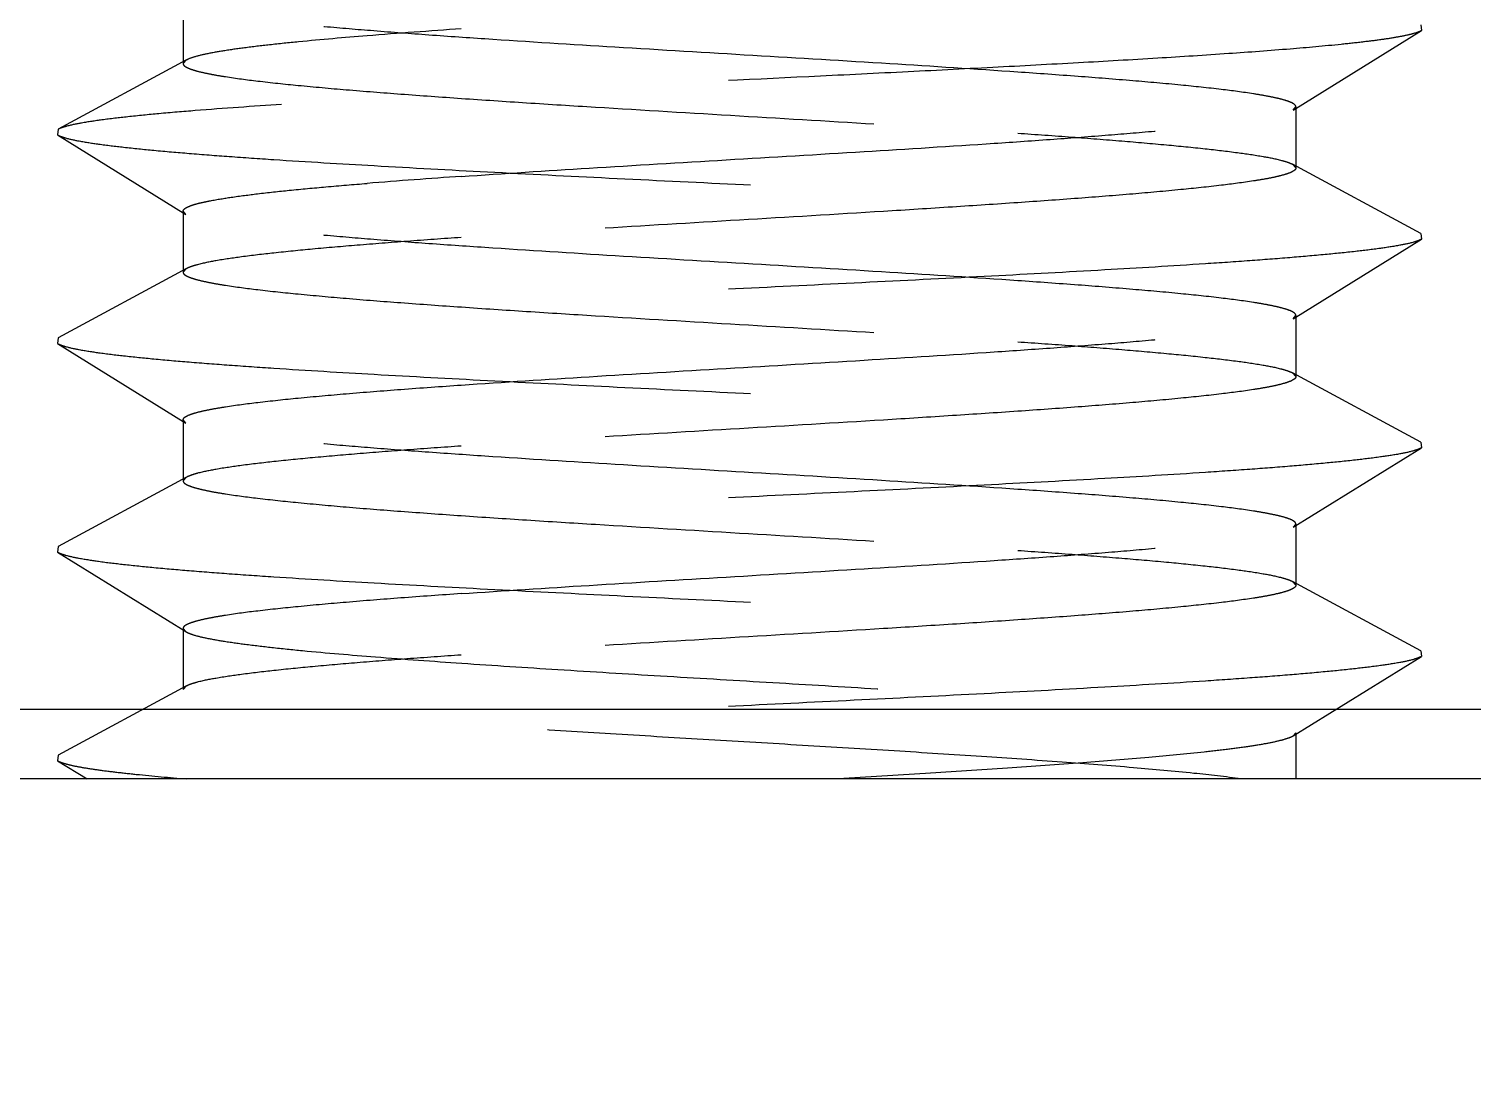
# Model space of a CAD drawing. Header units: inches. Extents: x 1246 to 1707, y -383 to -57.
# Drawn here: x 1404.256 to 1406.331, y -301.819 to -300.307 of the extents above; entities that cross this region are included whole.
import ezdxf

# ---------------------------------------------------------------- set-up
doc = ezdxf.new("R2010")
doc.units = ezdxf.units.IN
doc.header["$LTSCALE"] = 10
doc.header["$MEASUREMENT"] = 0
doc.linetypes.add('CENTER', pattern=[0.6, 0.375, -0.075, 0.075, -0.075])
doc.linetypes.add('HIDDEN', pattern=[0.2, 0.1, -0.1])
doc.layers.get('0').update_dxf_attribs({"linetype": 'CONTINUOUS'})
doc.layers.add('DEFAULT_2', color=8, linetype='HIDDEN')

msp = doc.modelspace()

# ---------------------------------------------------------------- linework, layer by layer
at = {"color": 7, "linetype": 'Continuous'}
for p, q in [((1407.378, -301.286), (1403.178, -301.286)), ((1407.278, -301.386), (1403.278, -301.386))]:
    msp.add_line(p, q, dxfattribs=at)
at = {"linetype": 'CENTER'}
msp.add_arc((1478.7792, -1654.6488), 1356.7628, 83.2637115, 96.7362885, dxfattribs=at)
at = {"layer": 'DEFAULT_2', "color": 8, "linetype": 'HIDDEN'}
for p, q in [((1404.478, -300.2696), (1404.478, -300.3574)), ((1406.2576, -300.3017), (1406.2585, -300.3098)), ((1406.0743, -300.4242), (1406.2585, -300.3098)), ((1404.4829, -300.3521), (1404.2985, -300.4517)), ((1404.4829, -300.3521), (1404.478, -300.3574)), ((1406.0743, -300.4242), (1406.078, -300.4196)), ((1406.078, -300.4196), (1406.078, -300.5074)), ((1404.2985, -300.4517), (1404.2975, -300.4598)), ((1404.2975, -300.4598), (1404.4817, -300.5742)), ((1406.2576, -300.6017), (1406.0731, -300.5021)), ((1406.0731, -300.5021), (1406.078, -300.5074)), ((1404.478, -300.5696), (1404.478, -300.6574)), ((1404.4817, -300.5742), (1404.478, -300.5696)), ((1406.0743, -300.7242), (1406.2585, -300.6098)), ((1406.2576, -300.6017), (1406.2585, -300.6098)), ((1404.4829, -300.6521), (1404.2985, -300.7517)), ((1404.4829, -300.6521), (1404.478, -300.6574)), ((1406.0743, -300.7242), (1406.078, -300.7196)), ((1406.078, -300.7196), (1406.078, -300.8074)), ((1404.2985, -300.7517), (1404.2975, -300.7598)), ((1404.2975, -300.7598), (1404.4817, -300.8742)), ((1406.2576, -300.9017), (1406.0731, -300.8021)), ((1406.0731, -300.8021), (1406.078, -300.8074)), ((1404.478, -300.8696), (1404.478, -300.9574)), ((1404.4817, -300.8742), (1404.478, -300.8696)), ((1406.2576, -300.9017), (1406.2585, -300.9098)), ((1406.0743, -301.0242), (1406.2585, -300.9098)), ((1404.4829, -300.9521), (1404.2985, -301.0517)), ((1404.4829, -300.9521), (1404.478, -300.9574)), ((1406.0743, -301.0242), (1406.078, -301.0196)), ((1406.078, -301.0196), (1406.078, -301.1074)), ((1404.2985, -301.0517), (1404.2975, -301.0598)), ((1404.2975, -301.0598), (1404.4817, -301.1742)), ((1406.2576, -301.2017), (1406.0731, -301.1021)), ((1406.0731, -301.1021), (1406.078, -301.1074)), ((1404.478, -301.1696), (1404.478, -301.2574)), ((1404.478, -301.1696), (1404.4817, -301.1742)), ((1406.0743, -301.3242), (1406.2585, -301.2098)), ((1406.2576, -301.2017), (1406.2585, -301.2098)), ((1404.4829, -301.2521), (1404.2985, -301.3517)), ((1404.478, -301.2574), (1404.4829, -301.2521)), ((1406.078, -301.3196), (1406.0743, -301.3242)), ((1406.078, -301.3196), (1406.078, -301.386)), ((1404.2985, -301.3517), (1404.2975, -301.3598)), ((1404.2975, -301.3598), (1404.3398, -301.386))]:
    msp.add_line(p, q, dxfattribs=at)
for centre, radius, start, end in [((1405.7582, -313.1366), 12.8594, 93.92475, 94.53022), ((1405.6474, -311.8497), 11.3562, 93.88467, 94.5703)]:
    msp.add_arc(centre, radius, start, end, dxfattribs=at)
for points, knots in [([(1405.678, -300.3696), (1405.6168, -300.3654), (1405.4899, -300.3572), (1405.2969, -300.3457), (1405.1026, -300.3341), (1404.9456, -300.3243), (1404.8284, -300.3162), (1404.7501, -300.3103), (1404.68, -300.3044), (1404.6192, -300.2985), (1404.5687, -300.2927), (1404.5334, -300.2877), (1404.5109, -300.2834), (1404.4984, -300.2805), (1404.4889, -300.2776), (1404.4837, -300.2754), (1404.4817, -300.2742)], [0, 0, 0, 0, 0.153216, 0.317579, 0.482941, 0.639062, 0.710608, 0.77631, 0.835153, 0.886235, 0.928776, 0.962154, 0.975263, 0.985935, 0.994162, 1, 1, 1, 1]), ([(1404.7425, -300.3174), (1404.7096, -300.32), (1404.6628, -300.324), (1404.6041, -300.3301), (1404.5681, -300.3344), (1404.538, -300.3386), (1404.5139, -300.3428), (1404.4961, -300.347), (1404.4865, -300.3502), (1404.4829, -300.3521)], [0, 0, 0, 0, 0.377008, 0.53654, 0.674916, 0.791104, 0.884299, 0.95393, 1, 1, 1, 1]), ([(1406.2585, -300.3098), (1406.2562, -300.3113), (1406.2494, -300.3137), (1406.237, -300.3169), (1406.2199, -300.3201), (1406.1983, -300.3234), (1406.1722, -300.3266), (1406.129, -300.3313), (1406.0649, -300.337), (1405.9769, -300.3435), (1405.8755, -300.35), (1405.7624, -300.3565), (1405.6401, -300.3631), (1405.5107, -300.3697), (1405.3315, -300.3785), (1405.1093, -300.3892), (1404.8567, -300.4019), (1404.6949, -300.4111), (1404.6196, -300.4161)], [0, 0, 0, 0, 0.005115, 0.012939, 0.023519, 0.036836, 0.052837, 0.071457, 0.116194, 0.170212, 0.23248, 0.301802, 0.376848, 0.456172, 0.538246, 0.704294, 0.862243, 1, 1, 1, 1]), ([(1404.478, -300.3574), (1404.478, -300.3586), (1404.4794, -300.3605), (1404.482, -300.3622), (1404.4866, -300.3645), (1404.4944, -300.3672), (1404.5063, -300.3702), (1404.5215, -300.3733), (1404.5481, -300.3777), (1404.5891, -300.3831), (1404.6469, -300.3891), (1404.7155, -300.3953), (1404.7938, -300.4014), (1404.8803, -300.4076), (1404.9736, -300.4138), (1405.1069, -300.4222), (1405.278, -300.4324), (1405.4804, -300.4445), (1405.6137, -300.4529), (1405.678, -300.4574)], [0, 0, 0, 0, 0.002951, 0.005144, 0.007939, 0.015462, 0.025642, 0.03849, 0.053982, 0.092662, 0.141093, 0.198474, 0.263842, 0.336094, 0.413999, 0.496234, 0.668047, 0.83985, 1, 1, 1, 1]), ([(1406.078, -300.4196), (1406.078, -300.4184), (1406.0766, -300.4165), (1406.074, -300.4147), (1406.0695, -300.4124), (1406.0616, -300.4097), (1406.0497, -300.4067), (1406.0345, -300.4037), (1406.0079, -300.3992), (1405.9669, -300.3939), (1405.9091, -300.3878), (1405.8405, -300.3817), (1405.7622, -300.3755), (1405.707, -300.3716), (1405.678, -300.3696)], [0, 0, 0, 0, 0.008794, 0.015336, 0.023669, 0.046074, 0.076376, 0.114625, 0.160724, 0.275828, 0.419909, 0.590602, 0.785143, 1, 1, 1, 1]), ([(1404.6196, -300.4161), (1404.5782, -300.4188), (1404.5194, -300.4229), (1404.4456, -300.4291), (1404.4009, -300.4335), (1404.3637, -300.4378), (1404.3346, -300.4422), (1404.3154, -300.4459), (1404.3043, -300.4492), (1404.3001, -300.4508), (1404.2985, -300.4517)], [0, 0, 0, 0, 0.384794, 0.546474, 0.685732, 0.801441, 0.892708, 0.958874, 0.982525, 1, 1, 1, 1]), ([(1404.878, -300.5196), (1404.9392, -300.5154), (1405.0661, -300.5072), (1405.2592, -300.4957), (1405.4534, -300.4841), (1405.6105, -300.4743), (1405.7277, -300.4662), (1405.806, -300.4603), (1405.876, -300.4544), (1405.9368, -300.4485), (1405.9873, -300.4427), (1406.0227, -300.4377), (1406.0451, -300.4334), (1406.0576, -300.4305), (1406.0671, -300.4276), (1406.0723, -300.4254), (1406.0743, -300.4242)], [0, 0, 0, 0, 0.153217, 0.317576, 0.482929, 0.639051, 0.710601, 0.776305, 0.835152, 0.886229, 0.928771, 0.962153, 0.97526, 0.985931, 0.994163, 1, 1, 1, 1]), ([(1404.2975, -300.4598), (1404.299, -300.4607), (1404.3027, -300.4623), (1404.313, -300.4656), (1404.3312, -300.4693), (1404.3591, -300.4736), (1404.3949, -300.4779), (1404.4383, -300.4823), (1404.4889, -300.4867), (1404.5464, -300.4911), (1404.6351, -300.4972), (1404.7588, -300.5046), (1404.9196, -300.5133), (1405.0928, -300.522), (1405.2723, -300.5308), (1405.452, -300.5395), (1405.6258, -300.5482), (1405.7876, -300.5569), (1405.9123, -300.5644), (1406.002, -300.5705), (1406.0602, -300.5749), (1406.1117, -300.5792), (1406.1561, -300.5836), (1406.1929, -300.5879), (1406.2217, -300.5922), (1406.2408, -300.596), (1406.2518, -300.5992), (1406.2559, -300.6008), (1406.2576, -300.6017)], [0, 0, 0, 0, 0.002611, 0.006217, 0.016495, 0.030866, 0.049236, 0.071468, 0.097374, 0.126741, 0.159315, 0.232952, 0.315766, 0.404918, 0.497344, 0.589872, 0.679323, 0.762625, 0.836921, 0.869881, 0.899668, 0.926024, 0.948731, 0.967598, 0.982482, 0.993279, 0.997142, 1, 1, 1, 1]), ([(1405.678, -300.4574), (1405.7041, -300.4592), (1405.754, -300.4627), (1405.8254, -300.4683), (1405.8892, -300.4738), (1405.9447, -300.4793), (1405.991, -300.4847), (1406.0277, -300.4901), (1406.0518, -300.4948), (1406.0658, -300.4989), (1406.0711, -300.501), (1406.0731, -300.5021)], [0, 0, 0, 0, 0.19669, 0.377167, 0.538714, 0.679239, 0.796915, 0.890177, 0.957976, 0.982174, 1, 1, 1, 1]), ([(1406.078, -300.5074), (1406.078, -300.5086), (1406.0766, -300.5105), (1406.074, -300.5122), (1406.0695, -300.5145), (1406.0617, -300.5172), (1406.0498, -300.5202), (1406.0346, -300.5233), (1406.008, -300.5277), (1405.967, -300.533), (1405.9092, -300.5391), (1405.8406, -300.5453), (1405.7624, -300.5514), (1405.6758, -300.5576), (1405.5825, -300.5638), (1405.4492, -300.5722), (1405.2781, -300.5824), (1405.0757, -300.5945), (1404.9423, -300.6029), (1404.878, -300.6074)], [0, 0, 0, 0, 0.002947, 0.005136, 0.007926, 0.015442, 0.025616, 0.038456, 0.053943, 0.092613, 0.141035, 0.198412, 0.263781, 0.33604, 0.413953, 0.496194, 0.668012, 0.839831, 1, 1, 1, 1]), ([(1404.478, -300.5696), (1404.478, -300.5687), (1404.4793, -300.5665), (1404.4829, -300.5642), (1404.4885, -300.5617), (1404.4961, -300.5593), (1404.5059, -300.5568), (1404.5231, -300.5533), (1404.5497, -300.549), (1404.5876, -300.5441), (1404.633, -300.5392), (1404.6855, -300.5343), (1404.7228, -300.5312), (1404.7425, -300.5296)], [0, 0, 0, 0, 0.010107, 0.025401, 0.04766, 0.077387, 0.114743, 0.159749, 0.272352, 0.41426, 0.584095, 0.780157, 1, 1, 1, 1]), ([(1405.678, -300.6696), (1405.6168, -300.6654), (1405.4899, -300.6572), (1405.2969, -300.6457), (1405.1027, -300.6341), (1404.9456, -300.6243), (1404.8284, -300.6162), (1404.7501, -300.6103), (1404.68, -300.6044), (1404.6192, -300.5985), (1404.5687, -300.5927), (1404.5334, -300.5877), (1404.5109, -300.5834), (1404.4984, -300.5805), (1404.4889, -300.5776), (1404.4837, -300.5754), (1404.4817, -300.5742)], [0, 0, 0, 0, 0.153218, 0.317574, 0.482936, 0.63906, 0.710606, 0.776307, 0.835151, 0.88623, 0.928773, 0.962155, 0.975261, 0.985932, 0.994164, 1, 1, 1, 1]), ([(1406.2585, -300.6098), (1406.2571, -300.6107), (1406.2533, -300.6123), (1406.243, -300.6156), (1406.2248, -300.6193), (1406.197, -300.6236), (1406.1612, -300.6279), (1406.1178, -300.6323), (1406.0671, -300.6367), (1406.0097, -300.6411), (1405.921, -300.6472), (1405.7973, -300.6546), (1405.6364, -300.6633), (1405.4633, -300.672), (1405.2837, -300.6808), (1405.104, -300.6895), (1404.9303, -300.6982), (1404.7685, -300.7069), (1404.6437, -300.7144), (1404.5541, -300.7205), (1404.4958, -300.7249), (1404.4443, -300.7292), (1404.4, -300.7336), (1404.3632, -300.7379), (1404.3343, -300.7422), (1404.3153, -300.746), (1404.3042, -300.7492), (1404.3001, -300.7508), (1404.2985, -300.7517)], [0, 0, 0, 0, 0.002611, 0.006217, 0.016495, 0.030866, 0.049236, 0.071468, 0.097374, 0.126741, 0.159315, 0.232952, 0.315766, 0.404918, 0.497344, 0.589872, 0.679323, 0.762625, 0.836921, 0.869881, 0.899668, 0.926024, 0.948731, 0.967598, 0.982482, 0.993279, 0.997142, 1, 1, 1, 1]), ([(1404.878, -300.6074), (1404.852, -300.6092), (1404.802, -300.6127), (1404.7307, -300.6183), (1404.6668, -300.6238), (1404.6114, -300.6293), (1404.565, -300.6347), (1404.5284, -300.6401), (1404.5042, -300.6448), (1404.4902, -300.6489), (1404.485, -300.651), (1404.4829, -300.6521)], [0, 0, 0, 0, 0.196693, 0.377167, 0.538705, 0.679227, 0.796905, 0.890171, 0.957974, 0.982173, 1, 1, 1, 1]), ([(1404.478, -300.6574), (1404.478, -300.6586), (1404.4794, -300.6605), (1404.482, -300.6622), (1404.4866, -300.6645), (1404.4944, -300.6672), (1404.5063, -300.6702), (1404.5215, -300.6733), (1404.5481, -300.6777), (1404.5891, -300.6831), (1404.6469, -300.6891), (1404.7155, -300.6953), (1404.7938, -300.7014), (1404.8803, -300.7076), (1404.9736, -300.7138), (1405.1069, -300.7222), (1405.278, -300.7324), (1405.4804, -300.7445), (1405.6137, -300.7529), (1405.678, -300.7574)], [0, 0, 0, 0, 0.002952, 0.005145, 0.00794, 0.015465, 0.025645, 0.038493, 0.053985, 0.092665, 0.141095, 0.198477, 0.263846, 0.336099, 0.414002, 0.496234, 0.668044, 0.83985, 1, 1, 1, 1]), ([(1406.078, -300.7196), (1406.078, -300.7184), (1406.0766, -300.7165), (1406.074, -300.7147), (1406.0695, -300.7124), (1406.0616, -300.7098), (1406.0497, -300.7067), (1406.0345, -300.7037), (1406.0079, -300.6992), (1405.9669, -300.6939), (1405.9091, -300.6878), (1405.8405, -300.6817), (1405.7623, -300.6755), (1405.707, -300.6716), (1405.678, -300.6696)], [0, 0, 0, 0, 0.008789, 0.015326, 0.023655, 0.046054, 0.07635, 0.114594, 0.160691, 0.27579, 0.419871, 0.590569, 0.785123, 1, 1, 1, 1]), ([(1404.878, -300.8196), (1404.9392, -300.8154), (1405.0661, -300.8072), (1405.2592, -300.7957), (1405.4534, -300.7841), (1405.6105, -300.7743), (1405.7277, -300.7662), (1405.806, -300.7603), (1405.8761, -300.7544), (1405.9368, -300.7485), (1405.9874, -300.7427), (1406.0227, -300.7377), (1406.0451, -300.7334), (1406.0576, -300.7305), (1406.0671, -300.7276), (1406.0723, -300.7254), (1406.0743, -300.7242)], [0, 0, 0, 0, 0.153218, 0.317582, 0.482941, 0.639062, 0.71061, 0.776314, 0.835159, 0.886236, 0.928777, 0.962155, 0.975262, 0.985932, 0.994163, 1, 1, 1, 1]), ([(1404.2975, -300.7598), (1404.299, -300.7607), (1404.3027, -300.7623), (1404.313, -300.7656), (1404.3312, -300.7693), (1404.3591, -300.7736), (1404.3949, -300.7779), (1404.4383, -300.7823), (1404.4889, -300.7867), (1404.5464, -300.7911), (1404.6351, -300.7972), (1404.7588, -300.8046), (1404.9196, -300.8133), (1405.0928, -300.822), (1405.2723, -300.8308), (1405.452, -300.8395), (1405.6258, -300.8482), (1405.7876, -300.8569), (1405.9123, -300.8644), (1406.002, -300.8705), (1406.0602, -300.8749), (1406.1117, -300.8792), (1406.1561, -300.8836), (1406.1929, -300.8879), (1406.2217, -300.8922), (1406.2408, -300.896), (1406.2518, -300.8992), (1406.2559, -300.9008), (1406.2576, -300.9017)], [0, 0, 0, 0, 0.002611, 0.006217, 0.016495, 0.030866, 0.049236, 0.071468, 0.097374, 0.126741, 0.159315, 0.232952, 0.315766, 0.404918, 0.497345, 0.589872, 0.679323, 0.762625, 0.836921, 0.869881, 0.899668, 0.926024, 0.948731, 0.967598, 0.982482, 0.993279, 0.997142, 1, 1, 1, 1]), ([(1405.678, -300.7574), (1405.7041, -300.7592), (1405.754, -300.7627), (1405.8254, -300.7683), (1405.8892, -300.7738), (1405.9447, -300.7793), (1405.991, -300.7847), (1406.0277, -300.7901), (1406.0518, -300.7948), (1406.0658, -300.7989), (1406.0711, -300.801), (1406.0731, -300.8021)], [0, 0, 0, 0, 0.196688, 0.377166, 0.538715, 0.67924, 0.796917, 0.89018, 0.957979, 0.982176, 1, 1, 1, 1]), ([(1404.478, -300.8696), (1404.478, -300.8684), (1404.4794, -300.8665), (1404.4821, -300.8647), (1404.4866, -300.8624), (1404.4944, -300.8598), (1404.5063, -300.8567), (1404.5215, -300.8537), (1404.5482, -300.8492), (1404.5891, -300.8439), (1404.6469, -300.8378), (1404.7156, -300.8317), (1404.7938, -300.8255), (1404.849, -300.8216), (1404.878, -300.8196)], [0, 0, 0, 0, 0.008793, 0.015327, 0.023653, 0.046056, 0.076356, 0.114597, 0.160699, 0.275799, 0.419894, 0.59059, 0.785117, 1, 1, 1, 1]), ([(1406.078, -300.8074), (1406.078, -300.8086), (1406.0766, -300.8105), (1406.074, -300.8122), (1406.0695, -300.8145), (1406.0617, -300.8172), (1406.0498, -300.8202), (1406.0346, -300.8233), (1406.008, -300.8277), (1405.9671, -300.833), (1405.9092, -300.8391), (1405.8406, -300.8453), (1405.7624, -300.8514), (1405.6759, -300.8576), (1405.5825, -300.8638), (1405.4492, -300.8722), (1405.2781, -300.8824), (1405.0757, -300.8945), (1404.9423, -300.9029), (1404.878, -300.9074)], [0, 0, 0, 0, 0.002946, 0.005135, 0.007924, 0.015439, 0.025611, 0.038451, 0.053936, 0.092605, 0.141027, 0.198402, 0.263769, 0.336027, 0.41394, 0.496183, 0.668008, 0.839827, 1, 1, 1, 1]), ([(1405.678, -300.9696), (1405.6168, -300.9654), (1405.4899, -300.9572), (1405.2969, -300.9457), (1405.1027, -300.9341), (1404.9456, -300.9243), (1404.8284, -300.9162), (1404.7501, -300.9103), (1404.68, -300.9044), (1404.6192, -300.8985), (1404.5687, -300.8927), (1404.5334, -300.8877), (1404.5109, -300.8834), (1404.4984, -300.8805), (1404.4889, -300.8776), (1404.4837, -300.8754), (1404.4817, -300.8742)], [0, 0, 0, 0, 0.153218, 0.317574, 0.482932, 0.639057, 0.710606, 0.776307, 0.835148, 0.88623, 0.928772, 0.962151, 0.975261, 0.985933, 0.994162, 1, 1, 1, 1]), ([(1404.878, -300.9074), (1404.852, -300.9092), (1404.802, -300.9127), (1404.7307, -300.9183), (1404.6668, -300.9238), (1404.6114, -300.9293), (1404.565, -300.9347), (1404.5284, -300.9401), (1404.5042, -300.9448), (1404.4902, -300.9489), (1404.485, -300.951), (1404.4829, -300.9521)], [0, 0, 0, 0, 0.196695, 0.377171, 0.538712, 0.679233, 0.796906, 0.890171, 0.957973, 0.982173, 1, 1, 1, 1]), ([(1406.2585, -300.9098), (1406.2571, -300.9107), (1406.2533, -300.9123), (1406.243, -300.9156), (1406.2248, -300.9193), (1406.197, -300.9236), (1406.1612, -300.9279), (1406.1178, -300.9323), (1406.0671, -300.9367), (1406.0097, -300.9411), (1405.921, -300.9472), (1405.7973, -300.9546), (1405.6364, -300.9633), (1405.4633, -300.972), (1405.2837, -300.9808), (1405.104, -300.9895), (1404.9303, -300.9982), (1404.7685, -301.0069), (1404.6437, -301.0144), (1404.5541, -301.0205), (1404.4958, -301.0249), (1404.4443, -301.0292), (1404.4, -301.0336), (1404.3632, -301.0379), (1404.3343, -301.0422), (1404.3153, -301.046), (1404.3042, -301.0492), (1404.3001, -301.0508), (1404.2985, -301.0517)], [0, 0, 0, 0, 0.002611, 0.006217, 0.016495, 0.030866, 0.049236, 0.071468, 0.097374, 0.126741, 0.159315, 0.232952, 0.315766, 0.404918, 0.497345, 0.589872, 0.679323, 0.762625, 0.836921, 0.869881, 0.899668, 0.926024, 0.948731, 0.967599, 0.982482, 0.993279, 0.997142, 1, 1, 1, 1]), ([(1404.478, -300.9574), (1404.478, -300.9586), (1404.4794, -300.9605), (1404.482, -300.9622), (1404.4865, -300.9645), (1404.4944, -300.9672), (1404.5063, -300.9702), (1404.5215, -300.9733), (1404.5481, -300.9777), (1404.589, -300.983), (1404.6469, -300.9891), (1404.7155, -300.9953), (1404.7937, -301.0014), (1404.8803, -301.0076), (1404.9736, -301.0138), (1405.1069, -301.0222), (1405.278, -301.0324), (1405.4804, -301.0445), (1405.6137, -301.0529), (1405.678, -301.0574)], [0, 0, 0, 0, 0.00295, 0.005142, 0.007936, 0.015458, 0.025635, 0.03848, 0.05397, 0.092644, 0.141071, 0.198451, 0.26382, 0.336075, 0.413982, 0.496215, 0.668028, 0.839842, 1, 1, 1, 1]), ([(1406.078, -301.0196), (1406.078, -301.0184), (1406.0766, -301.0165), (1406.074, -301.0147), (1406.0695, -301.0124), (1406.0617, -301.0098), (1406.0497, -301.0067), (1406.0345, -301.0037), (1406.0079, -300.9992), (1405.967, -300.9939), (1405.9091, -300.9878), (1405.8405, -300.9817), (1405.7623, -300.9755), (1405.707, -300.9716), (1405.678, -300.9696)], [0, 0, 0, 0, 0.008783, 0.015316, 0.023641, 0.04603, 0.07632, 0.11456, 0.160654, 0.27575, 0.419832, 0.590537, 0.785105, 1, 1, 1, 1]), ([(1404.878, -301.1196), (1404.9392, -301.1154), (1405.0661, -301.1072), (1405.2592, -301.0957), (1405.4534, -301.0841), (1405.6105, -301.0743), (1405.7277, -301.0662), (1405.806, -301.0603), (1405.8761, -301.0544), (1405.9368, -301.0485), (1405.9874, -301.0427), (1406.0227, -301.0377), (1406.0451, -301.0334), (1406.0576, -301.0305), (1406.0671, -301.0276), (1406.0723, -301.0254), (1406.0743, -301.0242)], [0, 0, 0, 0, 0.15322, 0.317586, 0.482948, 0.639066, 0.710612, 0.776315, 0.83516, 0.886237, 0.928778, 0.962156, 0.975263, 0.985932, 0.994163, 1, 1, 1, 1]), ([(1404.2975, -301.0598), (1404.299, -301.0607), (1404.3027, -301.0623), (1404.313, -301.0656), (1404.3312, -301.0693), (1404.3591, -301.0736), (1404.3949, -301.0779), (1404.4383, -301.0823), (1404.4889, -301.0867), (1404.5464, -301.0911), (1404.6351, -301.0972), (1404.7588, -301.1046), (1404.9196, -301.1133), (1405.0928, -301.122), (1405.2723, -301.1308), (1405.452, -301.1395), (1405.6258, -301.1482), (1405.7876, -301.1569), (1405.9123, -301.1644), (1406.002, -301.1705), (1406.0602, -301.1749), (1406.1117, -301.1792), (1406.1561, -301.1836), (1406.1929, -301.1879), (1406.2217, -301.1922), (1406.2408, -301.196), (1406.2518, -301.1992), (1406.2559, -301.2008), (1406.2576, -301.2017)], [0, 0, 0, 0, 0.002611, 0.006217, 0.016495, 0.030866, 0.049236, 0.071468, 0.097374, 0.126741, 0.159315, 0.232952, 0.315766, 0.404918, 0.497345, 0.589872, 0.679323, 0.762625, 0.836921, 0.869881, 0.899668, 0.926024, 0.948731, 0.967599, 0.982482, 0.993279, 0.997143, 1, 1, 1, 1]), ([(1405.678, -301.0574), (1405.7041, -301.0592), (1405.754, -301.0627), (1405.8254, -301.0683), (1405.8892, -301.0738), (1405.9447, -301.0793), (1405.991, -301.0847), (1406.0277, -301.0901), (1406.0518, -301.0948), (1406.0658, -301.0989), (1406.0711, -301.101), (1406.0731, -301.1021)], [0, 0, 0, 0, 0.196687, 0.377161, 0.538707, 0.679234, 0.796913, 0.890178, 0.957979, 0.982176, 1, 1, 1, 1]), ([(1406.078, -301.1074), (1406.078, -301.1086), (1406.0766, -301.1105), (1406.074, -301.1122), (1406.0695, -301.1145), (1406.0617, -301.1172), (1406.0498, -301.1202), (1406.0346, -301.1233), (1406.008, -301.1277), (1405.967, -301.133), (1405.9092, -301.1391), (1405.8406, -301.1453), (1405.7623, -301.1514), (1405.6758, -301.1576), (1405.5825, -301.1638), (1405.4491, -301.1722), (1405.2781, -301.1824), (1405.0757, -301.1945), (1404.9423, -301.2029), (1404.878, -301.2074)], [0, 0, 0, 0, 0.002948, 0.005139, 0.00793, 0.015449, 0.025624, 0.038467, 0.053956, 0.092629, 0.141056, 0.198433, 0.2638, 0.336055, 0.413964, 0.496204, 0.668026, 0.839837, 1, 1, 1, 1]), ([(1404.878, -301.1196), (1404.849, -301.1216), (1404.7938, -301.1255), (1404.7155, -301.1317), (1404.6469, -301.1378), (1404.5891, -301.1439), (1404.5481, -301.1492), (1404.5215, -301.1537), (1404.5063, -301.1567), (1404.4944, -301.1598), (1404.4866, -301.1624), (1404.482, -301.1647), (1404.4794, -301.1665), (1404.478, -301.1684), (1404.478, -301.1696)], [0, 0, 0, 0, 0.214913, 0.409483, 0.580191, 0.724281, 0.839375, 0.885468, 0.923703, 0.953987, 0.976372, 0.984693, 0.991221, 1, 1, 1, 1]), ([(1404.4817, -301.1742), (1404.4832, -301.1751), (1404.4868, -301.1767), (1404.4963, -301.1801), (1404.5128, -301.1839), (1404.5377, -301.1883), (1404.5694, -301.1927), (1404.6074, -301.1972), (1404.6698, -301.2036), (1404.7608, -301.2112), (1404.8833, -301.2201), (1405.02, -301.229), (1405.166, -301.2379), (1405.316, -301.2468), (1405.4647, -301.2557), (1405.6066, -301.2647), (1405.7367, -301.2735), (1405.8355, -301.2812), (1405.9051, -301.2875), (1405.9491, -301.292), (1405.9871, -301.2964), (1406.0186, -301.3009), (1406.0407, -301.3048), (1406.055, -301.308), (1406.063, -301.3102), (1406.0695, -301.3125), (1406.0745, -301.3148), (1406.078, -301.3176), (1406.078, -301.3196)], [0, 0, 0, 0, 0.003169, 0.007365, 0.018924, 0.034711, 0.054623, 0.078507, 0.106154, 0.171741, 0.249056, 0.335329, 0.427462, 0.522138, 0.615952, 0.705527, 0.787642, 0.859352, 0.890485, 0.918095, 0.941935, 0.961806, 0.977547, 0.983836, 0.989065, 0.993239, 0.996385, 1, 1, 1, 1]), ([(1406.2585, -301.2098), (1406.2571, -301.2107), (1406.2533, -301.2123), (1406.243, -301.2156), (1406.2248, -301.2193), (1406.197, -301.2236), (1406.1612, -301.2279), (1406.1178, -301.2323), (1406.0671, -301.2367), (1406.0097, -301.2411), (1405.921, -301.2472), (1405.7973, -301.2546), (1405.6364, -301.2633), (1405.4633, -301.272), (1405.2837, -301.2808), (1405.104, -301.2895), (1404.9303, -301.2982), (1404.7685, -301.3069), (1404.6437, -301.3144), (1404.5541, -301.3205), (1404.4958, -301.3249), (1404.4443, -301.3292), (1404.4, -301.3336), (1404.3632, -301.3379), (1404.3343, -301.3422), (1404.3153, -301.346), (1404.3042, -301.3492), (1404.3001, -301.3508), (1404.2985, -301.3517)], [0, 0, 0, 0, 0.002611, 0.006217, 0.016495, 0.030866, 0.049236, 0.071468, 0.097374, 0.126741, 0.159315, 0.232952, 0.315766, 0.404918, 0.497345, 0.589872, 0.679323, 0.762625, 0.836921, 0.869881, 0.899668, 0.926024, 0.948731, 0.967599, 0.982482, 0.993279, 0.997143, 1, 1, 1, 1]), ([(1404.4829, -301.2521), (1404.485, -301.251), (1404.4902, -301.2489), (1404.5042, -301.2448), (1404.5284, -301.2401), (1404.565, -301.2347), (1404.6114, -301.2293), (1404.6668, -301.2238), (1404.7307, -301.2183), (1404.802, -301.2127), (1404.852, -301.2092), (1404.878, -301.2074)], [0, 0, 0, 0, 0.017827, 0.042032, 0.109829, 0.203097, 0.320771, 0.461296, 0.622832, 0.803293, 1, 1, 1, 1]), ([(1405.9994, -301.386), (1405.9768, -301.3829), (1405.9252, -301.3771), (1405.8393, -301.3693), (1405.7376, -301.3614), (1405.6229, -301.3536), (1405.4984, -301.3456), (1405.3677, -301.3377), (1405.2344, -301.3298), (1405.1024, -301.3219), (1404.9753, -301.3139), (1404.8568, -301.306), (1404.7503, -301.2982), (1404.6586, -301.2904), (1404.5928, -301.2835), (1404.5496, -301.2778), (1404.5247, -301.2739), (1404.5073, -301.2705), (1404.4961, -301.2676), (1404.4897, -301.2656), (1404.4847, -301.2636), (1404.4806, -301.2615), (1404.478, -301.259), (1404.478, -301.2574)], [0, 0, 0, 0, 0.04486, 0.101741, 0.169058, 0.244933, 0.327231, 0.413636, 0.50171, 0.588972, 0.672961, 0.751312, 0.821818, 0.882504, 0.93168, 0.95152, 0.968013, 0.981067, 0.986287, 0.990635, 0.994125, 0.996786, 1, 1, 1, 1]), ([(1406.0743, -301.3242), (1406.0716, -301.3259), (1406.064, -301.3287), (1406.05, -301.3324), (1406.0309, -301.3362), (1406.0069, -301.34), (1405.9781, -301.3438), (1405.9309, -301.3492), (1405.8615, -301.3558), (1405.7672, -301.3633), (1405.6601, -301.3709), (1405.543, -301.3785), (1405.4619, -301.3835), (1405.4202, -301.386)], [0, 0, 0, 0, 0.014644, 0.036697, 0.066256, 0.103204, 0.147359, 0.198445, 0.320109, 0.465102, 0.629651, 0.809541, 1, 1, 1, 1]), ([(1404.2975, -301.3598), (1404.2998, -301.3612), (1404.3065, -301.3637), (1404.3187, -301.3668), (1404.3355, -301.37), (1404.3566, -301.3732), (1404.3822, -301.3764), (1404.4245, -301.381), (1404.4584, -301.3841), (1404.4823, -301.386)], [0, 0, 0, 0, 0.044256, 0.111737, 0.202833, 0.31741, 0.455065, 0.615299, 1, 1, 1, 1])]:
    msp.add_open_spline(points, degree=3, knots=knots, dxfattribs=at)

doc.saveas('drawing.dxf')
